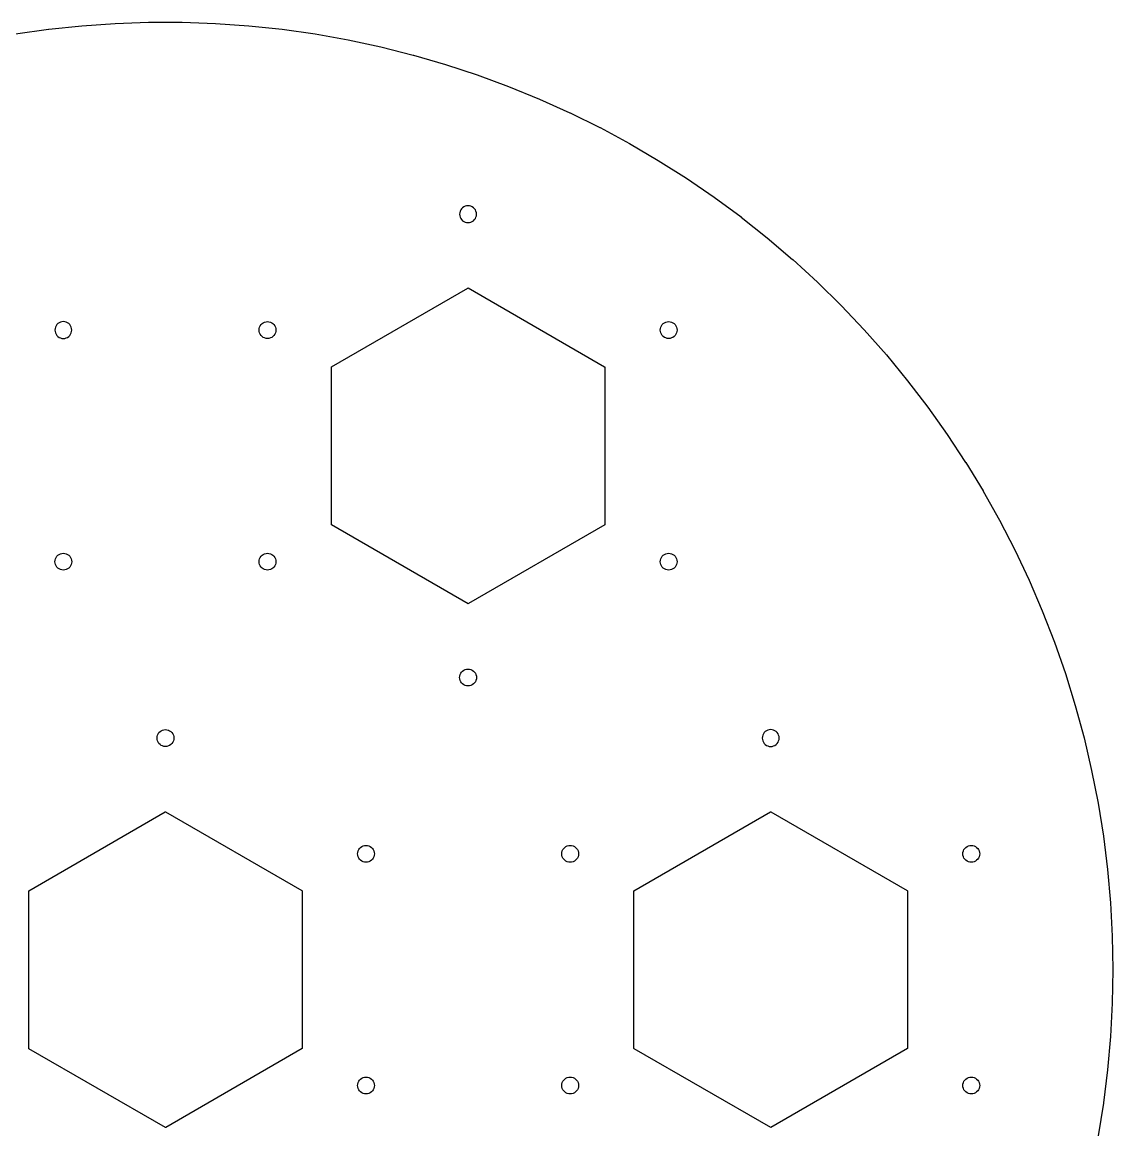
# Model space of a CAD drawing. Extents: x -380 to -20, y 20 to 380.
# Drawn here: x -227.2 to -20, y 169.2 to 380 of the extents above; entities that cross this region are included whole.
import ezdxf

# ---------------------------------------------------------------- set-up
doc = ezdxf.new("R2010")
doc.units = 0
doc.header["$MEASUREMENT"] = 0
doc.layers.add('スケッチ11', color=7, linetype='Continuous')

msp = doc.modelspace()

# ---------------------------------------------------------------- linework, layer by layer
at = {"layer": 'スケッチ11'}
for p, q in [((-215.86, 379.3, -4.99), (-209.54, 379.75, -4.99)), ((-209.54, 379.75, -4.99), (-209.53, 379.75, -4.99)), ((-209.53, 379.75, -4.99), (-203.19, 379.97, -4.99)), ((-203.19, 379.97, -4.99), (-203.18, 379.97, -4.99)), ((-203.18, 379.97, -4.99), (-196.84, 379.97, -4.99)), ((-196.84, 379.97, -4.99), (-196.82, 379.97, -4.99)), ((-196.82, 379.97, -4.99), (-190.49, 379.75, -4.99)), ((-190.49, 379.75, -4.99), (-190.47, 379.75, -4.99)), ((-190.47, 379.75, -4.99), (-184.15, 379.3, -4.99)), ((-228.47, 377.73, -4.99), (-222.19, 378.63, -4.99)), ((-222.19, 378.63, -4.99), (-222.18, 378.63, -4.99)), ((-222.18, 378.63, -4.99), (-215.88, 379.3, -4.99)), ((-215.88, 379.3, -4.99), (-215.86, 379.3, -4.99)), ((-184.15, 379.3, -4.99), (-184.14, 379.3, -4.99)), ((-184.14, 379.3, -4.99), (-177.83, 378.63, -4.99)), ((-177.83, 378.63, -4.99), (-177.82, 378.63, -4.99)), ((-177.82, 378.63, -4.99), (-171.54, 377.74, -4.99)), ((-171.54, 377.74, -4.99), (-171.53, 377.73, -4.99)), ((-171.53, 377.73, -4.99), (-165.29, 376.62, -4.99)), ((-165.29, 376.62, -4.99), (-165.27, 376.62, -4.99)), ((-165.27, 376.62, -4.99), (-159.07, 375.29, -4.99)), ((-159.07, 375.29, -4.99), (-159.06, 375.28, -4.99)), ((-159.06, 375.28, -4.99), (-152.91, 373.73, -4.99)), ((-152.91, 373.73, -4.99), (-152.9, 373.73, -4.99)), ((-152.9, 373.73, -4.99), (-146.81, 371.96, -4.99)), ((-146.81, 371.96, -4.99), (-146.8, 371.96, -4.99)), ((-146.8, 371.96, -4.99), (-140.78, 369.98, -4.99)), ((-140.78, 369.98, -4.99), (-140.76, 369.97, -4.99)), ((-140.76, 369.97, -4.99), (-134.81, 367.78, -4.99)), ((-134.81, 367.78, -4.99), (-134.8, 367.78, -4.99)), ((-134.8, 367.78, -4.99), (-128.93, 365.38, -4.99)), ((-128.93, 365.38, -4.99), (-128.92, 365.37, -4.99)), ((-128.92, 365.37, -4.99), (-123.14, 362.77, -4.99)), ((-123.14, 362.77, -4.99), (-123.13, 362.76, -4.99)), ((-123.13, 362.76, -4.99), (-117.45, 359.95, -4.99)), ((-117.45, 359.95, -4.99), (-117.43, 359.95, -4.99)), ((-117.43, 359.95, -4.99), (-111.85, 356.94, -4.99)), ((-111.85, 356.94, -4.99), (-111.84, 356.93, -4.99)), ((-111.84, 356.93, -4.99), (-106.37, 353.73, -4.99)), ((-106.37, 353.73, -4.99), (-106.36, 353.72, -4.99)), ((-106.36, 353.72, -4.99), (-101, 350.33, -4.99)), ((-101, 350.33, -4.99), (-100.99, 350.32, -4.99)), ((-100.99, 350.32, -4.99), (-95.76, 346.74, -4.99)), ((-95.76, 346.74, -4.99), (-95.75, 346.74, -4.99)), ((-95.75, 346.74, -4.99), (-90.64, 342.97, -4.99)), ((-144.08, 343.78, -4.99), (-144.1, 343.5, -4.99)), ((-144, 344.05, -4.99), (-144.08, 343.78, -4.99)), ((-143.89, 344.3, -4.99), (-144, 344.05, -4.99)), ((-143.73, 344.53, -4.99), (-143.89, 344.3, -4.99)), ((-143.53, 344.73, -4.99), (-143.73, 344.53, -4.99)), ((-143.3, 344.89, -4.99), (-143.53, 344.73, -4.99)), ((-143.05, 345, -4.99), (-143.3, 344.89, -4.99)), ((-142.78, 345.08, -4.99), (-143.05, 345, -4.99)), ((-142.5, 345.1, -4.99), (-142.78, 345.08, -4.99)), ((-142.22, 345.08, -4.99), (-142.5, 345.1, -4.99)), ((-141.95, 345, -4.99), (-142.22, 345.08, -4.99)), ((-141.7, 344.89, -4.99), (-141.95, 345, -4.99)), ((-141.47, 344.73, -4.99), (-141.7, 344.89, -4.99)), ((-141.27, 344.53, -4.99), (-141.47, 344.73, -4.99)), ((-141.11, 344.3, -4.99), (-141.27, 344.53, -4.99)), ((-141, 344.05, -4.99), (-141.11, 344.3, -4.99)), ((-140.92, 343.78, -4.99), (-141, 344.05, -4.99)), ((-140.9, 343.5, -4.99), (-140.92, 343.78, -4.99)), ((-144.1, 343.5, -4.99), (-144.08, 343.22, -4.99)), ((-144.08, 343.22, -4.99), (-144, 342.95, -4.99)), ((-144, 342.95, -4.99), (-143.89, 342.7, -4.99)), ((-143.89, 342.7, -4.99), (-143.73, 342.47, -4.99)), ((-143.73, 342.47, -4.99), (-143.53, 342.27, -4.99)), ((-143.53, 342.27, -4.99), (-143.3, 342.11, -4.99)), ((-143.3, 342.11, -4.99), (-143.05, 342, -4.99)), ((-143.05, 342, -4.99), (-142.78, 341.92, -4.99)), ((-142.78, 341.92, -4.99), (-142.5, 341.9, -4.99)), ((-142.5, 341.9, -4.99), (-142.22, 341.92, -4.99)), ((-142.22, 341.92, -4.99), (-141.95, 342, -4.99)), ((-141.95, 342, -4.99), (-141.7, 342.11, -4.99)), ((-141.7, 342.11, -4.99), (-141.47, 342.27, -4.99)), ((-141.47, 342.27, -4.99), (-141.27, 342.47, -4.99)), ((-141.27, 342.47, -4.99), (-141.11, 342.7, -4.99)), ((-141.11, 342.7, -4.99), (-141, 342.95, -4.99)), ((-141, 342.95, -4.99), (-140.92, 343.22, -4.99)), ((-140.92, 343.22, -4.99), (-140.9, 343.5, -4.99)), ((-90.64, 342.97, -4.99), (-90.63, 342.96, -4.99)), ((-90.63, 342.96, -4.99), (-85.67, 339.02, -4.99)), ((-85.67, 339.02, -4.99), (-85.66, 339.02, -4.99)), ((-85.66, 339.02, -4.99), (-80.83, 334.9, -4.99)), ((-80.83, 334.9, -4.99), (-80.82, 334.89, -4.99)), ((-80.82, 334.89, -4.99), (-76.14, 330.61, -4.99)), ((-168.48, 314.5, -4.99), (-142.55, 329.47, -4.99)), ((-142.55, 329.47, -4.99), (-142.5, 329.5, -4.99)), ((-142.5, 329.5, -4.99), (-116.57, 314.53, -4.99)), ((-76.14, 330.61, -4.99), (-76.13, 330.6, -4.99)), ((-76.13, 330.6, -4.99), (-71.61, 326.16, -4.99)), ((-71.61, 326.16, -4.99), (-71.6, 326.15, -4.99)), ((-71.6, 326.15, -4.99), (-67.24, 321.55, -4.99)), ((-220.62, 322.53, -4.99), (-220.78, 322.3, -4.99)), ((-220.42, 322.73, -4.99), (-220.62, 322.53, -4.99)), ((-220.19, 322.89, -4.99), (-220.42, 322.73, -4.99)), ((-219.94, 323, -4.99), (-220.19, 322.89, -4.99)), ((-219.67, 323.08, -4.99), (-219.94, 323, -4.99)), ((-219.39, 323.1, -4.99), (-219.67, 323.08, -4.99)), ((-219.12, 323.08, -4.99), (-219.39, 323.1, -4.99)), ((-218.85, 323, -4.99), (-219.12, 323.08, -4.99)), ((-218.59, 322.89, -4.99), (-218.85, 323, -4.99)), ((-218.37, 322.73, -4.99), (-218.59, 322.89, -4.99)), ((-218.17, 322.53, -4.99), (-218.37, 322.73, -4.99)), ((-218.01, 322.3, -4.99), (-218.17, 322.53, -4.99)), ((-181.99, 322.3, -4.99), (-181.83, 322.53, -4.99)), ((-181.83, 322.53, -4.99), (-181.63, 322.73, -4.99)), ((-181.63, 322.73, -4.99), (-181.41, 322.89, -4.99)), ((-181.41, 322.89, -4.99), (-181.15, 323, -4.99)), ((-181.15, 323, -4.99), (-180.88, 323.08, -4.99)), ((-180.88, 323.08, -4.99), (-180.61, 323.1, -4.99)), ((-180.61, 323.1, -4.99), (-180.33, 323.08, -4.99)), ((-180.33, 323.08, -4.99), (-180.06, 323, -4.99)), ((-180.06, 323, -4.99), (-179.81, 322.89, -4.99)), ((-179.81, 322.89, -4.99), (-179.58, 322.73, -4.99)), ((-179.58, 322.73, -4.99), (-179.38, 322.53, -4.99)), ((-179.38, 322.53, -4.99), (-179.22, 322.3, -4.99)), ((-105.78, 322.3, -4.99), (-105.62, 322.53, -4.99)), ((-105.62, 322.53, -4.99), (-105.42, 322.73, -4.99)), ((-105.42, 322.73, -4.99), (-105.19, 322.89, -4.99)), ((-105.19, 322.89, -4.99), (-104.94, 323, -4.99)), ((-104.94, 323, -4.99), (-104.67, 323.08, -4.99)), ((-104.67, 323.08, -4.99), (-104.39, 323.1, -4.99)), ((-104.39, 323.1, -4.99), (-104.12, 323.08, -4.99)), ((-104.12, 323.08, -4.99), (-103.85, 323, -4.99)), ((-103.85, 323, -4.99), (-103.59, 322.89, -4.99)), ((-103.59, 322.89, -4.99), (-103.37, 322.73, -4.99)), ((-103.37, 322.73, -4.99), (-103.17, 322.53, -4.99)), ((-103.17, 322.53, -4.99), (-103.01, 322.3, -4.99)), ((-220.97, 321.78, -4.99), (-220.99, 321.5, -4.99)), ((-220.99, 321.5, -4.99), (-220.97, 321.22, -4.99)), ((-220.9, 322.05, -4.99), (-220.97, 321.78, -4.99)), ((-220.97, 321.22, -4.99), (-220.9, 320.95, -4.99)), ((-220.78, 322.3, -4.99), (-220.9, 322.05, -4.99)), ((-220.9, 320.95, -4.99), (-220.78, 320.7, -4.99)), ((-220.78, 320.7, -4.99), (-220.62, 320.47, -4.99)), ((-220.62, 320.47, -4.99), (-220.42, 320.27, -4.99)), ((-218.37, 320.27, -4.99), (-218.17, 320.47, -4.99)), ((-218.17, 320.47, -4.99), (-218.01, 320.7, -4.99)), ((-217.89, 322.05, -4.99), (-218.01, 322.3, -4.99)), ((-218.01, 320.7, -4.99), (-217.89, 320.95, -4.99)), ((-217.82, 321.78, -4.99), (-217.89, 322.05, -4.99)), ((-217.89, 320.95, -4.99), (-217.82, 321.22, -4.99)), ((-217.79, 321.5, -4.99), (-217.82, 321.78, -4.99)), ((-217.82, 321.22, -4.99), (-217.79, 321.5, -4.99)), ((-182.21, 321.5, -4.99), (-182.18, 321.78, -4.99)), ((-182.18, 321.22, -4.99), (-182.21, 321.5, -4.99)), ((-182.18, 321.78, -4.99), (-182.11, 322.05, -4.99)), ((-182.11, 320.95, -4.99), (-182.18, 321.22, -4.99)), ((-182.11, 322.05, -4.99), (-181.99, 322.3, -4.99)), ((-181.99, 320.7, -4.99), (-182.11, 320.95, -4.99)), ((-181.83, 320.47, -4.99), (-181.99, 320.7, -4.99)), ((-181.63, 320.27, -4.99), (-181.83, 320.47, -4.99)), ((-179.38, 320.47, -4.99), (-179.58, 320.27, -4.99)), ((-179.22, 320.7, -4.99), (-179.38, 320.47, -4.99)), ((-179.22, 322.3, -4.99), (-179.1, 322.05, -4.99)), ((-179.1, 320.95, -4.99), (-179.22, 320.7, -4.99)), ((-179.1, 322.05, -4.99), (-179.03, 321.78, -4.99)), ((-179.03, 321.22, -4.99), (-179.1, 320.95, -4.99)), ((-179.03, 321.78, -4.99), (-179.01, 321.5, -4.99)), ((-179.01, 321.5, -4.99), (-179.03, 321.22, -4.99)), ((-105.99, 321.5, -4.99), (-105.97, 321.78, -4.99)), ((-105.97, 321.22, -4.99), (-105.99, 321.5, -4.99)), ((-105.97, 321.78, -4.99), (-105.9, 322.05, -4.99)), ((-105.9, 320.95, -4.99), (-105.97, 321.22, -4.99)), ((-105.9, 322.05, -4.99), (-105.78, 322.3, -4.99)), ((-105.78, 320.7, -4.99), (-105.9, 320.95, -4.99)), ((-105.62, 320.47, -4.99), (-105.78, 320.7, -4.99)), ((-105.42, 320.27, -4.99), (-105.62, 320.47, -4.99)), ((-103.17, 320.47, -4.99), (-103.37, 320.27, -4.99)), ((-103.01, 320.7, -4.99), (-103.17, 320.47, -4.99)), ((-103.01, 322.3, -4.99), (-102.89, 322.05, -4.99)), ((-102.89, 320.95, -4.99), (-103.01, 320.7, -4.99)), ((-102.89, 322.05, -4.99), (-102.82, 321.78, -4.99)), ((-102.82, 321.22, -4.99), (-102.89, 320.95, -4.99)), ((-102.82, 321.78, -4.99), (-102.79, 321.5, -4.99)), ((-102.79, 321.5, -4.99), (-102.82, 321.22, -4.99)), ((-67.24, 321.55, -4.99), (-67.23, 321.54, -4.99)), ((-67.23, 321.54, -4.99), (-63.03, 316.79, -4.99)), ((-220.42, 320.27, -4.99), (-220.2, 320.11, -4.99)), ((-220.2, 320.11, -4.99), (-219.94, 320, -4.99)), ((-219.94, 320, -4.99), (-219.67, 319.92, -4.99)), ((-219.67, 319.92, -4.99), (-219.4, 319.9, -4.99)), ((-219.4, 319.9, -4.99), (-219.12, 319.92, -4.99)), ((-219.12, 319.92, -4.99), (-218.85, 320, -4.99)), ((-218.85, 320, -4.99), (-218.6, 320.11, -4.99)), ((-218.6, 320.11, -4.99), (-218.37, 320.27, -4.99)), ((-181.41, 320.11, -4.99), (-181.63, 320.27, -4.99)), ((-181.15, 320, -4.99), (-181.41, 320.11, -4.99)), ((-180.88, 319.92, -4.99), (-181.15, 320, -4.99)), ((-180.61, 319.9, -4.99), (-180.88, 319.92, -4.99)), ((-180.33, 319.92, -4.99), (-180.61, 319.9, -4.99)), ((-180.06, 320, -4.99), (-180.33, 319.92, -4.99)), ((-179.81, 320.11, -4.99), (-180.06, 320, -4.99)), ((-179.58, 320.27, -4.99), (-179.81, 320.11, -4.99)), ((-105.19, 320.11, -4.99), (-105.42, 320.27, -4.99)), ((-104.94, 320, -4.99), (-105.19, 320.11, -4.99)), ((-104.67, 319.92, -4.99), (-104.94, 320, -4.99)), ((-104.39, 319.9, -4.99), (-104.67, 319.92, -4.99)), ((-104.12, 319.92, -4.99), (-104.39, 319.9, -4.99)), ((-103.85, 320, -4.99), (-104.12, 319.92, -4.99)), ((-103.59, 320.11, -4.99), (-103.85, 320, -4.99)), ((-103.37, 320.27, -4.99), (-103.59, 320.11, -4.99)), ((-63.03, 316.79, -4.99), (-63.02, 316.78, -4.99)), ((-63.02, 316.78, -4.99), (-59, 311.88, -4.99)), ((-168.48, 314.44, -4.99), (-168.48, 314.5, -4.99)), ((-168.48, 284.5, -4.99), (-168.48, 314.44, -4.99)), ((-116.57, 314.53, -4.99), (-116.52, 314.5, -4.99)), ((-116.52, 314.5, -4.99), (-116.52, 284.56, -4.99)), ((-59, 311.88, -4.99), (-58.99, 311.87, -4.99)), ((-58.99, 311.87, -4.99), (-55.14, 306.84, -4.99)), ((-55.14, 306.84, -4.99), (-55.13, 306.83, -4.99)), ((-55.13, 306.83, -4.99), (-51.46, 301.66, -4.99)), ((-51.46, 301.66, -4.99), (-51.45, 301.65, -4.99)), ((-51.45, 301.65, -4.99), (-47.96, 296.35, -4.99)), ((-47.96, 296.35, -4.99), (-47.95, 296.34, -4.99)), ((-47.95, 296.34, -4.99), (-44.65, 290.93, -4.99)), ((-44.65, 290.93, -4.99), (-44.65, 290.92, -4.99)), ((-44.65, 290.92, -4.99), (-41.54, 285.39, -4.99)), ((-116.52, 284.56, -4.99), (-116.52, 284.5, -4.99)), ((-41.54, 285.39, -4.99), (-41.54, 285.38, -4.99)), ((-41.54, 285.38, -4.99), (-38.63, 279.74, -4.99)), ((-168.43, 284.47, -4.99), (-168.48, 284.5, -4.99)), ((-142.5, 269.5, -4.99), (-168.43, 284.47, -4.99)), ((-116.52, 284.5, -4.99), (-142.45, 269.53, -4.99)), ((-220.9, 278.05, -4.99), (-220.78, 278.3, -4.99)), ((-220.78, 278.3, -4.99), (-220.62, 278.53, -4.99)), ((-220.62, 278.53, -4.99), (-220.42, 278.73, -4.99)), ((-220.42, 278.73, -4.99), (-220.19, 278.89, -4.99)), ((-220.19, 278.89, -4.99), (-219.94, 279, -4.99)), ((-219.94, 279, -4.99), (-219.67, 279.08, -4.99)), ((-219.67, 279.08, -4.99), (-219.39, 279.1, -4.99)), ((-219.39, 279.1, -4.99), (-219.12, 279.08, -4.99)), ((-219.12, 279.08, -4.99), (-218.85, 279, -4.99)), ((-218.85, 279, -4.99), (-218.59, 278.89, -4.99)), ((-218.59, 278.89, -4.99), (-218.37, 278.73, -4.99)), ((-218.37, 278.73, -4.99), (-218.17, 278.53, -4.99)), ((-218.17, 278.53, -4.99), (-218.01, 278.3, -4.99)), ((-218.01, 278.3, -4.99), (-217.89, 278.05, -4.99)), ((-182.11, 278.05, -4.99), (-181.99, 278.3, -4.99)), ((-181.99, 278.3, -4.99), (-181.83, 278.53, -4.99)), ((-181.83, 278.53, -4.99), (-181.63, 278.73, -4.99)), ((-181.63, 278.73, -4.99), (-181.41, 278.89, -4.99)), ((-181.41, 278.89, -4.99), (-181.15, 279, -4.99)), ((-181.15, 279, -4.99), (-180.88, 279.08, -4.99)), ((-180.88, 279.08, -4.99), (-180.61, 279.1, -4.99)), ((-180.61, 279.1, -4.99), (-180.33, 279.08, -4.99)), ((-180.33, 279.08, -4.99), (-180.06, 279, -4.99)), ((-180.06, 279, -4.99), (-179.81, 278.89, -4.99)), ((-179.81, 278.89, -4.99), (-179.58, 278.73, -4.99)), ((-179.58, 278.73, -4.99), (-179.38, 278.53, -4.99)), ((-179.38, 278.53, -4.99), (-179.22, 278.3, -4.99)), ((-179.22, 278.3, -4.99), (-179.1, 278.05, -4.99)), ((-105.9, 278.05, -4.99), (-105.78, 278.3, -4.99)), ((-105.78, 278.3, -4.99), (-105.62, 278.53, -4.99)), ((-105.62, 278.53, -4.99), (-105.42, 278.73, -4.99)), ((-105.42, 278.73, -4.99), (-105.19, 278.89, -4.99)), ((-105.19, 278.89, -4.99), (-104.94, 279, -4.99)), ((-104.94, 279, -4.99), (-104.67, 279.08, -4.99)), ((-104.67, 279.08, -4.99), (-104.39, 279.1, -4.99)), ((-104.39, 279.1, -4.99), (-104.12, 279.08, -4.99)), ((-104.12, 279.08, -4.99), (-103.85, 279, -4.99)), ((-103.85, 279, -4.99), (-103.59, 278.89, -4.99)), ((-103.59, 278.89, -4.99), (-103.37, 278.73, -4.99)), ((-103.37, 278.73, -4.99), (-103.17, 278.53, -4.99)), ((-103.17, 278.53, -4.99), (-103.01, 278.3, -4.99)), ((-103.01, 278.3, -4.99), (-102.89, 278.05, -4.99)), ((-38.63, 279.74, -4.99), (-38.62, 279.73, -4.99)), ((-38.62, 279.73, -4.99), (-35.91, 274, -4.99)), ((-220.99, 277.5, -4.99), (-220.97, 277.78, -4.99)), ((-220.97, 277.22, -4.99), (-220.99, 277.5, -4.99)), ((-220.97, 277.78, -4.99), (-220.9, 278.05, -4.99)), ((-220.9, 276.95, -4.99), (-220.97, 277.22, -4.99)), ((-220.78, 276.7, -4.99), (-220.9, 276.95, -4.99)), ((-220.62, 276.47, -4.99), (-220.78, 276.7, -4.99)), ((-220.42, 276.27, -4.99), (-220.62, 276.47, -4.99)), ((-220.19, 276.11, -4.99), (-220.42, 276.27, -4.99)), ((-219.94, 276, -4.99), (-220.19, 276.11, -4.99)), ((-218.59, 276.11, -4.99), (-218.85, 276, -4.99)), ((-218.37, 276.27, -4.99), (-218.59, 276.11, -4.99)), ((-218.17, 276.47, -4.99), (-218.37, 276.27, -4.99)), ((-218.01, 276.7, -4.99), (-218.17, 276.47, -4.99)), ((-217.89, 276.95, -4.99), (-218.01, 276.7, -4.99)), ((-217.89, 278.05, -4.99), (-217.82, 277.78, -4.99)), ((-217.82, 277.22, -4.99), (-217.89, 276.95, -4.99)), ((-217.82, 277.78, -4.99), (-217.79, 277.5, -4.99)), ((-217.79, 277.5, -4.99), (-217.82, 277.22, -4.99)), ((-182.21, 277.5, -4.99), (-182.18, 277.78, -4.99)), ((-182.18, 277.22, -4.99), (-182.21, 277.5, -4.99)), ((-182.18, 277.78, -4.99), (-182.11, 278.05, -4.99)), ((-182.11, 276.95, -4.99), (-182.18, 277.22, -4.99)), ((-181.99, 276.7, -4.99), (-182.11, 276.95, -4.99)), ((-181.83, 276.47, -4.99), (-181.99, 276.7, -4.99)), ((-181.63, 276.27, -4.99), (-181.83, 276.47, -4.99)), ((-181.41, 276.11, -4.99), (-181.63, 276.27, -4.99)), ((-181.15, 276, -4.99), (-181.41, 276.11, -4.99)), ((-179.81, 276.11, -4.99), (-180.06, 276, -4.99)), ((-179.58, 276.27, -4.99), (-179.81, 276.11, -4.99)), ((-179.38, 276.47, -4.99), (-179.58, 276.27, -4.99)), ((-179.22, 276.7, -4.99), (-179.38, 276.47, -4.99)), ((-179.1, 276.95, -4.99), (-179.22, 276.7, -4.99)), ((-179.1, 278.05, -4.99), (-179.03, 277.78, -4.99)), ((-179.03, 277.22, -4.99), (-179.1, 276.95, -4.99)), ((-179.03, 277.78, -4.99), (-179.01, 277.5, -4.99)), ((-179.01, 277.5, -4.99), (-179.03, 277.22, -4.99)), ((-105.99, 277.5, -4.99), (-105.97, 277.78, -4.99)), ((-105.97, 277.22, -4.99), (-105.99, 277.5, -4.99)), ((-105.97, 277.78, -4.99), (-105.9, 278.05, -4.99)), ((-105.9, 276.95, -4.99), (-105.97, 277.22, -4.99)), ((-105.78, 276.7, -4.99), (-105.9, 276.95, -4.99)), ((-105.62, 276.47, -4.99), (-105.78, 276.7, -4.99)), ((-105.42, 276.27, -4.99), (-105.62, 276.47, -4.99)), ((-105.19, 276.11, -4.99), (-105.42, 276.27, -4.99)), ((-104.94, 276, -4.99), (-105.19, 276.11, -4.99)), ((-103.59, 276.11, -4.99), (-103.85, 276, -4.99)), ((-103.37, 276.27, -4.99), (-103.59, 276.11, -4.99)), ((-103.17, 276.47, -4.99), (-103.37, 276.27, -4.99)), ((-103.01, 276.7, -4.99), (-103.17, 276.47, -4.99)), ((-102.89, 276.95, -4.99), (-103.01, 276.7, -4.99)), ((-102.89, 278.05, -4.99), (-102.82, 277.78, -4.99)), ((-102.82, 277.22, -4.99), (-102.89, 276.95, -4.99)), ((-102.82, 277.78, -4.99), (-102.79, 277.5, -4.99)), ((-102.79, 277.5, -4.99), (-102.82, 277.22, -4.99)), ((-219.67, 275.92, -4.99), (-219.94, 276, -4.99)), ((-219.39, 275.9, -4.99), (-219.67, 275.92, -4.99)), ((-219.12, 275.92, -4.99), (-219.39, 275.9, -4.99)), ((-218.85, 276, -4.99), (-219.12, 275.92, -4.99)), ((-180.88, 275.92, -4.99), (-181.15, 276, -4.99)), ((-180.61, 275.9, -4.99), (-180.88, 275.92, -4.99)), ((-180.33, 275.92, -4.99), (-180.61, 275.9, -4.99)), ((-180.06, 276, -4.99), (-180.33, 275.92, -4.99)), ((-104.67, 275.92, -4.99), (-104.94, 276, -4.99)), ((-104.39, 275.9, -4.99), (-104.67, 275.92, -4.99)), ((-104.12, 275.92, -4.99), (-104.39, 275.9, -4.99)), ((-103.85, 276, -4.99), (-104.12, 275.92, -4.99)), ((-35.91, 274, -4.99), (-35.91, 273.99, -4.99)), ((-35.91, 273.99, -4.99), (-33.4, 268.16, -4.99)), ((-142.45, 269.53, -4.99), (-142.5, 269.5, -4.99)), ((-33.4, 268.16, -4.99), (-33.4, 268.15, -4.99)), ((-33.4, 268.15, -4.99), (-31.1, 262.24, -4.99)), ((-31.1, 262.24, -4.99), (-31.1, 262.23, -4.99)), ((-31.1, 262.23, -4.99), (-29.01, 256.24, -4.99)), ((-144.1, 255.5, -4.99), (-144.08, 255.78, -4.99)), ((-144.08, 255.22, -4.99), (-144.1, 255.5, -4.99)), ((-144.08, 255.78, -4.99), (-144, 256.05, -4.99)), ((-144, 254.95, -4.99), (-144.08, 255.22, -4.99)), ((-144, 256.05, -4.99), (-143.89, 256.3, -4.99)), ((-143.89, 256.3, -4.99), (-143.73, 256.53, -4.99)), ((-143.73, 256.53, -4.99), (-143.53, 256.73, -4.99)), ((-143.53, 256.73, -4.99), (-143.3, 256.89, -4.99)), ((-143.3, 256.89, -4.99), (-143.05, 257, -4.99)), ((-143.05, 257, -4.99), (-142.78, 257.08, -4.99)), ((-142.78, 257.08, -4.99), (-142.5, 257.1, -4.99)), ((-142.5, 257.1, -4.99), (-142.22, 257.08, -4.99)), ((-142.22, 257.08, -4.99), (-141.95, 257, -4.99)), ((-141.95, 257, -4.99), (-141.7, 256.89, -4.99)), ((-141.7, 256.89, -4.99), (-141.47, 256.73, -4.99)), ((-141.47, 256.73, -4.99), (-141.27, 256.53, -4.99)), ((-141.27, 256.53, -4.99), (-141.11, 256.3, -4.99)), ((-141.11, 256.3, -4.99), (-141, 256.05, -4.99)), ((-141, 256.05, -4.99), (-140.92, 255.78, -4.99)), ((-140.92, 255.22, -4.99), (-141, 254.95, -4.99)), ((-140.92, 255.78, -4.99), (-140.9, 255.5, -4.99)), ((-140.9, 255.5, -4.99), (-140.92, 255.22, -4.99)), ((-29.01, 256.24, -4.99), (-29.01, 256.23, -4.99)), ((-29.01, 256.23, -4.99), (-27.13, 250.17, -4.99)), ((-143.89, 254.7, -4.99), (-144, 254.95, -4.99)), ((-143.73, 254.47, -4.99), (-143.89, 254.7, -4.99)), ((-143.53, 254.27, -4.99), (-143.73, 254.47, -4.99)), ((-143.3, 254.11, -4.99), (-143.53, 254.27, -4.99)), ((-143.05, 254, -4.99), (-143.3, 254.11, -4.99)), ((-142.78, 253.92, -4.99), (-143.05, 254, -4.99)), ((-142.5, 253.9, -4.99), (-142.78, 253.92, -4.99)), ((-142.22, 253.92, -4.99), (-142.5, 253.9, -4.99)), ((-141.95, 254, -4.99), (-142.22, 253.92, -4.99)), ((-141.7, 254.11, -4.99), (-141.95, 254, -4.99)), ((-141.47, 254.27, -4.99), (-141.7, 254.11, -4.99)), ((-141.27, 254.47, -4.99), (-141.47, 254.27, -4.99)), ((-141.11, 254.7, -4.99), (-141.27, 254.47, -4.99)), ((-141, 254.95, -4.99), (-141.11, 254.7, -4.99)), ((-27.13, 250.17, -4.99), (-27.13, 250.16, -4.99)), ((-27.13, 250.16, -4.99), (-25.47, 244.04, -4.99)), ((-201.58, 244.28, -4.99), (-201.5, 244.55, -4.99)), ((-201.5, 244.55, -4.99), (-201.39, 244.8, -4.99)), ((-201.39, 244.8, -4.99), (-201.23, 245.03, -4.99)), ((-201.23, 245.03, -4.99), (-201.03, 245.23, -4.99)), ((-201.03, 245.23, -4.99), (-200.8, 245.39, -4.99)), ((-200.8, 245.39, -4.99), (-200.55, 245.5, -4.99)), ((-200.55, 245.5, -4.99), (-200.28, 245.58, -4.99)), ((-200.28, 245.58, -4.99), (-200, 245.6, -4.99)), ((-200, 245.6, -4.99), (-199.72, 245.58, -4.99)), ((-199.72, 245.58, -4.99), (-199.45, 245.5, -4.99)), ((-199.45, 245.5, -4.99), (-199.2, 245.39, -4.99)), ((-199.2, 245.39, -4.99), (-198.97, 245.23, -4.99)), ((-198.97, 245.23, -4.99), (-198.77, 245.03, -4.99)), ((-198.77, 245.03, -4.99), (-198.61, 244.8, -4.99)), ((-198.61, 244.8, -4.99), (-198.5, 244.55, -4.99)), ((-198.5, 244.55, -4.99), (-198.42, 244.28, -4.99)), ((-86.5, 244.55, -4.99), (-86.58, 244.28, -4.99)), ((-86.39, 244.8, -4.99), (-86.5, 244.55, -4.99)), ((-86.23, 245.03, -4.99), (-86.39, 244.8, -4.99)), ((-86.03, 245.23, -4.99), (-86.23, 245.03, -4.99)), ((-85.8, 245.39, -4.99), (-86.03, 245.23, -4.99)), ((-85.55, 245.5, -4.99), (-85.8, 245.39, -4.99)), ((-85.28, 245.58, -4.99), (-85.55, 245.5, -4.99)), ((-85, 245.6, -4.99), (-85.28, 245.58, -4.99)), ((-84.72, 245.58, -4.99), (-85, 245.6, -4.99)), ((-84.45, 245.5, -4.99), (-84.72, 245.58, -4.99)), ((-84.2, 245.39, -4.99), (-84.45, 245.5, -4.99)), ((-83.97, 245.23, -4.99), (-84.2, 245.39, -4.99)), ((-83.77, 245.03, -4.99), (-83.97, 245.23, -4.99)), ((-83.61, 244.8, -4.99), (-83.77, 245.03, -4.99)), ((-83.5, 244.55, -4.99), (-83.61, 244.8, -4.99)), ((-83.42, 244.28, -4.99), (-83.5, 244.55, -4.99)), ((-201.6, 244, -4.99), (-201.58, 244.28, -4.99)), ((-201.58, 243.72, -4.99), (-201.6, 244, -4.99)), ((-201.5, 243.45, -4.99), (-201.58, 243.72, -4.99)), ((-201.39, 243.2, -4.99), (-201.5, 243.45, -4.99)), ((-201.23, 242.97, -4.99), (-201.39, 243.2, -4.99)), ((-201.03, 242.77, -4.99), (-201.23, 242.97, -4.99)), ((-200.8, 242.61, -4.99), (-201.03, 242.77, -4.99)), ((-200.55, 242.5, -4.99), (-200.8, 242.61, -4.99)), ((-200.28, 242.42, -4.99), (-200.55, 242.5, -4.99)), ((-200, 242.4, -4.99), (-200.28, 242.42, -4.99)), ((-199.72, 242.42, -4.99), (-200, 242.4, -4.99)), ((-199.45, 242.5, -4.99), (-199.72, 242.42, -4.99)), ((-199.2, 242.61, -4.99), (-199.45, 242.5, -4.99)), ((-198.97, 242.77, -4.99), (-199.2, 242.61, -4.99)), ((-198.77, 242.97, -4.99), (-198.97, 242.77, -4.99)), ((-198.61, 243.2, -4.99), (-198.77, 242.97, -4.99)), ((-198.5, 243.45, -4.99), (-198.61, 243.2, -4.99)), ((-198.42, 243.72, -4.99), (-198.5, 243.45, -4.99)), ((-198.42, 244.28, -4.99), (-198.4, 244, -4.99)), ((-198.4, 244, -4.99), (-198.42, 243.72, -4.99)), ((-86.58, 244.28, -4.99), (-86.6, 244, -4.99)), ((-86.6, 244, -4.99), (-86.58, 243.72, -4.99)), ((-86.58, 243.72, -4.99), (-86.5, 243.45, -4.99)), ((-86.5, 243.45, -4.99), (-86.39, 243.2, -4.99)), ((-86.39, 243.2, -4.99), (-86.23, 242.97, -4.99)), ((-86.23, 242.97, -4.99), (-86.03, 242.77, -4.99)), ((-86.03, 242.77, -4.99), (-85.8, 242.61, -4.99)), ((-85.8, 242.61, -4.99), (-85.55, 242.5, -4.99)), ((-85.55, 242.5, -4.99), (-85.28, 242.42, -4.99)), ((-85.28, 242.42, -4.99), (-85, 242.4, -4.99)), ((-85, 242.4, -4.99), (-84.72, 242.42, -4.99)), ((-84.72, 242.42, -4.99), (-84.45, 242.5, -4.99)), ((-84.45, 242.5, -4.99), (-84.2, 242.61, -4.99)), ((-84.2, 242.61, -4.99), (-83.97, 242.77, -4.99)), ((-83.97, 242.77, -4.99), (-83.77, 242.97, -4.99)), ((-83.77, 242.97, -4.99), (-83.61, 243.2, -4.99)), ((-83.61, 243.2, -4.99), (-83.5, 243.45, -4.99)), ((-83.5, 243.45, -4.99), (-83.42, 243.72, -4.99)), ((-83.4, 244, -4.99), (-83.42, 244.28, -4.99)), ((-83.42, 243.72, -4.99), (-83.4, 244, -4.99)), ((-25.47, 244.04, -4.99), (-25.47, 244.03, -4.99)), ((-25.47, 244.03, -4.99), (-24.02, 237.85, -4.99)), ((-24.02, 237.85, -4.99), (-24.02, 237.84, -4.99)), ((-24.02, 237.84, -4.99), (-22.8, 231.62, -4.99)), ((-225.98, 215, -4.99), (-200.05, 229.97, -4.99)), ((-200.05, 229.97, -4.99), (-200, 230, -4.99)), ((-200, 230, -4.99), (-174.07, 215.03, -4.99)), ((-110.98, 215, -4.99), (-85.05, 229.97, -4.99)), ((-85.05, 229.97, -4.99), (-85, 230, -4.99)), ((-85, 230, -4.99), (-59.07, 215.03, -4.99)), ((-22.8, 231.62, -4.99), (-22.8, 231.6, -4.99)), ((-22.8, 231.6, -4.99), (-21.79, 225.34, -4.99)), ((-162.69, 223.39, -4.99), (-162.44, 223.5, -4.99)), ((-162.44, 223.5, -4.99), (-162.17, 223.58, -4.99)), ((-162.17, 223.58, -4.99), (-161.89, 223.6, -4.99)), ((-161.89, 223.6, -4.99), (-161.62, 223.58, -4.99)), ((-161.62, 223.58, -4.99), (-161.35, 223.5, -4.99)), ((-161.35, 223.5, -4.99), (-161.09, 223.39, -4.99)), ((-123.91, 223.39, -4.99), (-123.65, 223.5, -4.99)), ((-123.65, 223.5, -4.99), (-123.38, 223.58, -4.99)), ((-123.38, 223.58, -4.99), (-123.11, 223.6, -4.99)), ((-123.11, 223.6, -4.99), (-122.83, 223.58, -4.99)), ((-122.83, 223.58, -4.99), (-122.56, 223.5, -4.99)), ((-122.56, 223.5, -4.99), (-122.31, 223.39, -4.99)), ((-47.69, 223.39, -4.99), (-47.44, 223.5, -4.99)), ((-47.44, 223.5, -4.99), (-47.17, 223.58, -4.99)), ((-47.17, 223.58, -4.99), (-46.89, 223.6, -4.99)), ((-46.89, 223.6, -4.99), (-46.62, 223.58, -4.99)), ((-46.62, 223.58, -4.99), (-46.35, 223.5, -4.99)), ((-46.35, 223.5, -4.99), (-46.09, 223.39, -4.99)), ((-21.79, 225.34, -4.99), (-21.79, 225.33, -4.99)), ((-21.79, 225.33, -4.99), (-21.01, 219.04, -4.99)), ((-163.49, 222, -4.99), (-163.47, 222.28, -4.99)), ((-163.47, 221.72, -4.99), (-163.49, 222, -4.99)), ((-163.47, 222.28, -4.99), (-163.4, 222.55, -4.99)), ((-163.4, 221.45, -4.99), (-163.47, 221.72, -4.99)), ((-163.4, 222.55, -4.99), (-163.28, 222.8, -4.99)), ((-163.28, 221.2, -4.99), (-163.4, 221.45, -4.99)), ((-163.28, 222.8, -4.99), (-163.12, 223.03, -4.99)), ((-163.12, 223.03, -4.99), (-162.92, 223.23, -4.99)), ((-162.92, 223.23, -4.99), (-162.69, 223.39, -4.99)), ((-161.09, 223.39, -4.99), (-160.87, 223.23, -4.99)), ((-160.87, 223.23, -4.99), (-160.67, 223.03, -4.99)), ((-160.67, 223.03, -4.99), (-160.51, 222.8, -4.99)), ((-160.51, 222.8, -4.99), (-160.39, 222.55, -4.99)), ((-160.39, 221.45, -4.99), (-160.51, 221.2, -4.99)), ((-160.39, 222.55, -4.99), (-160.32, 222.28, -4.99)), ((-160.32, 221.72, -4.99), (-160.39, 221.45, -4.99)), ((-160.32, 222.28, -4.99), (-160.29, 222, -4.99)), ((-160.29, 222, -4.99), (-160.32, 221.72, -4.99)), ((-124.71, 222, -4.99), (-124.68, 222.28, -4.99)), ((-124.68, 221.72, -4.99), (-124.71, 222, -4.99)), ((-124.68, 222.28, -4.99), (-124.61, 222.55, -4.99)), ((-124.61, 221.45, -4.99), (-124.68, 221.72, -4.99)), ((-124.61, 222.55, -4.99), (-124.49, 222.8, -4.99)), ((-124.49, 221.2, -4.99), (-124.61, 221.45, -4.99)), ((-124.49, 222.8, -4.99), (-124.33, 223.03, -4.99)), ((-124.33, 223.03, -4.99), (-124.13, 223.23, -4.99)), ((-124.13, 223.23, -4.99), (-123.91, 223.39, -4.99)), ((-122.31, 223.39, -4.99), (-122.08, 223.23, -4.99)), ((-122.08, 223.23, -4.99), (-121.88, 223.03, -4.99)), ((-121.88, 223.03, -4.99), (-121.72, 222.8, -4.99)), ((-121.72, 222.8, -4.99), (-121.6, 222.55, -4.99)), ((-121.6, 221.45, -4.99), (-121.72, 221.2, -4.99)), ((-121.6, 222.55, -4.99), (-121.53, 222.28, -4.99)), ((-121.53, 221.72, -4.99), (-121.6, 221.45, -4.99)), ((-121.53, 222.28, -4.99), (-121.51, 222, -4.99)), ((-121.51, 222, -4.99), (-121.53, 221.72, -4.99)), ((-48.49, 222, -4.99), (-48.47, 222.28, -4.99)), ((-48.47, 221.72, -4.99), (-48.49, 222, -4.99)), ((-48.47, 222.28, -4.99), (-48.4, 222.55, -4.99)), ((-48.4, 221.45, -4.99), (-48.47, 221.72, -4.99)), ((-48.4, 222.55, -4.99), (-48.28, 222.8, -4.99)), ((-48.28, 221.2, -4.99), (-48.4, 221.45, -4.99)), ((-48.28, 222.8, -4.99), (-48.12, 223.03, -4.99)), ((-48.12, 223.03, -4.99), (-47.92, 223.23, -4.99)), ((-47.92, 223.23, -4.99), (-47.69, 223.39, -4.99)), ((-46.09, 223.39, -4.99), (-45.87, 223.23, -4.99)), ((-45.87, 223.23, -4.99), (-45.67, 223.03, -4.99)), ((-45.67, 223.03, -4.99), (-45.51, 222.8, -4.99)), ((-45.51, 222.8, -4.99), (-45.39, 222.55, -4.99)), ((-45.39, 221.45, -4.99), (-45.51, 221.2, -4.99)), ((-45.39, 222.55, -4.99), (-45.32, 222.28, -4.99)), ((-45.32, 221.72, -4.99), (-45.39, 221.45, -4.99)), ((-45.32, 222.28, -4.99), (-45.29, 222, -4.99)), ((-45.29, 222, -4.99), (-45.32, 221.72, -4.99)), ((-163.12, 220.97, -4.99), (-163.28, 221.2, -4.99)), ((-162.92, 220.77, -4.99), (-163.12, 220.97, -4.99)), ((-162.69, 220.61, -4.99), (-162.92, 220.77, -4.99)), ((-162.44, 220.5, -4.99), (-162.69, 220.61, -4.99)), ((-162.17, 220.42, -4.99), (-162.44, 220.5, -4.99)), ((-161.89, 220.4, -4.99), (-162.17, 220.42, -4.99)), ((-161.62, 220.42, -4.99), (-161.89, 220.4, -4.99)), ((-161.35, 220.5, -4.99), (-161.62, 220.42, -4.99)), ((-161.09, 220.61, -4.99), (-161.35, 220.5, -4.99)), ((-160.87, 220.77, -4.99), (-161.09, 220.61, -4.99)), ((-160.67, 220.97, -4.99), (-160.87, 220.77, -4.99)), ((-160.51, 221.2, -4.99), (-160.67, 220.97, -4.99)), ((-124.33, 220.97, -4.99), (-124.49, 221.2, -4.99)), ((-124.13, 220.77, -4.99), (-124.33, 220.97, -4.99)), ((-123.91, 220.61, -4.99), (-124.13, 220.77, -4.99)), ((-123.65, 220.5, -4.99), (-123.91, 220.61, -4.99)), ((-123.38, 220.42, -4.99), (-123.65, 220.5, -4.99)), ((-123.11, 220.4, -4.99), (-123.38, 220.42, -4.99)), ((-122.83, 220.42, -4.99), (-123.11, 220.4, -4.99)), ((-122.56, 220.5, -4.99), (-122.83, 220.42, -4.99)), ((-122.31, 220.61, -4.99), (-122.56, 220.5, -4.99)), ((-122.08, 220.77, -4.99), (-122.31, 220.61, -4.99)), ((-121.88, 220.97, -4.99), (-122.08, 220.77, -4.99)), ((-121.72, 221.2, -4.99), (-121.88, 220.97, -4.99)), ((-48.12, 220.97, -4.99), (-48.28, 221.2, -4.99)), ((-47.92, 220.77, -4.99), (-48.12, 220.97, -4.99)), ((-47.69, 220.61, -4.99), (-47.92, 220.77, -4.99)), ((-47.44, 220.5, -4.99), (-47.69, 220.61, -4.99)), ((-47.17, 220.42, -4.99), (-47.44, 220.5, -4.99)), ((-46.89, 220.4, -4.99), (-47.17, 220.42, -4.99)), ((-46.62, 220.42, -4.99), (-46.89, 220.4, -4.99)), ((-46.35, 220.5, -4.99), (-46.62, 220.42, -4.99)), ((-46.09, 220.61, -4.99), (-46.35, 220.5, -4.99)), ((-45.87, 220.77, -4.99), (-46.09, 220.61, -4.99)), ((-45.67, 220.97, -4.99), (-45.87, 220.77, -4.99)), ((-45.51, 221.2, -4.99), (-45.67, 220.97, -4.99)), ((-21.01, 219.04, -4.99), (-21.01, 219.03, -4.99)), ((-21.01, 219.03, -4.99), (-20.45, 212.71, -4.99)), ((-225.98, 214.94, -4.99), (-225.98, 215, -4.99)), ((-174.07, 215.03, -4.99), (-174.02, 215, -4.99)), ((-174.02, 215, -4.99), (-174.02, 185.06, -4.99)), ((-110.98, 214.94, -4.99), (-110.98, 215, -4.99)), ((-59.07, 215.03, -4.99), (-59.02, 215, -4.99)), ((-59.02, 215, -4.99), (-59.02, 185.06, -4.99)), ((-225.98, 185, -4.99), (-225.98, 214.94, -4.99)), ((-110.98, 185, -4.99), (-110.98, 214.94, -4.99)), ((-20.45, 212.71, -4.99), (-20.45, 212.7, -4.99)), ((-20.45, 212.7, -4.99), (-20.11, 206.37, -4.99)), ((-20.11, 206.37, -4.99), (-20.11, 206.35, -4.99)), ((-20.11, 206.35, -4.99), (-20, 200.01, -4.99)), ((-20, 200, -4.99), (-20.11, 193.66, -4.99)), ((-20, 200.01, -4.99), (-20, 200, -4.99)), ((-20.11, 193.65, -4.99), (-20.45, 187.32, -4.99)), ((-20.11, 193.66, -4.99), (-20.11, 193.65, -4.99)), ((-20.45, 187.3, -4.99), (-21.01, 180.99, -4.99)), ((-20.45, 187.32, -4.99), (-20.45, 187.3, -4.99)), ((-225.93, 184.97, -4.99), (-225.98, 185, -4.99)), ((-200, 170, -4.99), (-225.93, 184.97, -4.99)), ((-174.02, 185, -4.99), (-199.95, 170.03, -4.99)), ((-174.02, 185.06, -4.99), (-174.02, 185, -4.99)), ((-110.93, 184.97, -4.99), (-110.98, 185, -4.99)), ((-85, 170, -4.99), (-110.93, 184.97, -4.99)), ((-59.02, 185, -4.99), (-84.95, 170.03, -4.99)), ((-59.02, 185.06, -4.99), (-59.02, 185, -4.99)), ((-163.12, 179.03, -4.99), (-162.92, 179.23, -4.99)), ((-162.92, 179.23, -4.99), (-162.69, 179.39, -4.99)), ((-162.69, 179.39, -4.99), (-162.44, 179.5, -4.99)), ((-162.44, 179.5, -4.99), (-162.17, 179.58, -4.99)), ((-162.17, 179.58, -4.99), (-161.89, 179.6, -4.99)), ((-161.89, 179.6, -4.99), (-161.62, 179.58, -4.99)), ((-161.62, 179.58, -4.99), (-161.35, 179.5, -4.99)), ((-161.35, 179.5, -4.99), (-161.09, 179.39, -4.99)), ((-161.09, 179.39, -4.99), (-160.87, 179.23, -4.99)), ((-160.87, 179.23, -4.99), (-160.67, 179.03, -4.99)), ((-124.33, 179.03, -4.99), (-124.13, 179.23, -4.99)), ((-124.13, 179.23, -4.99), (-123.91, 179.39, -4.99)), ((-123.91, 179.39, -4.99), (-123.65, 179.5, -4.99)), ((-123.65, 179.5, -4.99), (-123.38, 179.58, -4.99)), ((-123.38, 179.58, -4.99), (-123.11, 179.6, -4.99)), ((-123.11, 179.6, -4.99), (-122.83, 179.58, -4.99)), ((-122.83, 179.58, -4.99), (-122.56, 179.5, -4.99)), ((-122.56, 179.5, -4.99), (-122.31, 179.39, -4.99)), ((-122.31, 179.39, -4.99), (-122.08, 179.23, -4.99)), ((-122.08, 179.23, -4.99), (-121.88, 179.03, -4.99)), ((-48.12, 179.03, -4.99), (-47.92, 179.23, -4.99)), ((-47.92, 179.23, -4.99), (-47.69, 179.39, -4.99)), ((-47.69, 179.39, -4.99), (-47.44, 179.5, -4.99)), ((-47.44, 179.5, -4.99), (-47.17, 179.58, -4.99)), ((-47.17, 179.58, -4.99), (-46.89, 179.6, -4.99)), ((-46.89, 179.6, -4.99), (-46.62, 179.58, -4.99)), ((-46.62, 179.58, -4.99), (-46.35, 179.5, -4.99)), ((-46.35, 179.5, -4.99), (-46.09, 179.39, -4.99)), ((-46.09, 179.39, -4.99), (-45.87, 179.23, -4.99)), ((-45.87, 179.23, -4.99), (-45.67, 179.03, -4.99)), ((-21.01, 180.97, -4.99), (-21.79, 174.68, -4.99)), ((-21.01, 180.99, -4.99), (-21.01, 180.97, -4.99)), ((-163.49, 178, -4.99), (-163.47, 178.28, -4.99)), ((-163.47, 177.72, -4.99), (-163.49, 178, -4.99)), ((-163.47, 178.28, -4.99), (-163.4, 178.55, -4.99)), ((-163.4, 177.45, -4.99), (-163.47, 177.72, -4.99)), ((-163.4, 178.55, -4.99), (-163.28, 178.8, -4.99)), ((-163.28, 177.2, -4.99), (-163.4, 177.45, -4.99)), ((-163.28, 178.8, -4.99), (-163.12, 179.03, -4.99)), ((-163.12, 176.97, -4.99), (-163.28, 177.2, -4.99)), ((-160.67, 179.03, -4.99), (-160.51, 178.8, -4.99)), ((-160.51, 177.2, -4.99), (-160.67, 176.97, -4.99)), ((-160.51, 178.8, -4.99), (-160.39, 178.55, -4.99)), ((-160.39, 177.45, -4.99), (-160.51, 177.2, -4.99)), ((-160.39, 178.55, -4.99), (-160.32, 178.28, -4.99)), ((-160.32, 177.72, -4.99), (-160.39, 177.45, -4.99)), ((-160.32, 178.28, -4.99), (-160.29, 178, -4.99)), ((-160.29, 178, -4.99), (-160.32, 177.72, -4.99)), ((-124.71, 178, -4.99), (-124.68, 178.28, -4.99)), ((-124.68, 177.72, -4.99), (-124.71, 178, -4.99)), ((-124.68, 178.28, -4.99), (-124.61, 178.55, -4.99)), ((-124.61, 177.45, -4.99), (-124.68, 177.72, -4.99)), ((-124.61, 178.55, -4.99), (-124.49, 178.8, -4.99)), ((-124.49, 177.2, -4.99), (-124.61, 177.45, -4.99)), ((-124.49, 178.8, -4.99), (-124.33, 179.03, -4.99)), ((-124.33, 176.97, -4.99), (-124.49, 177.2, -4.99)), ((-121.88, 179.03, -4.99), (-121.72, 178.8, -4.99)), ((-121.72, 177.2, -4.99), (-121.88, 176.97, -4.99)), ((-121.72, 178.8, -4.99), (-121.6, 178.55, -4.99)), ((-121.6, 177.45, -4.99), (-121.72, 177.2, -4.99)), ((-121.6, 178.55, -4.99), (-121.53, 178.28, -4.99)), ((-121.53, 177.72, -4.99), (-121.6, 177.45, -4.99)), ((-121.53, 178.28, -4.99), (-121.51, 178, -4.99)), ((-121.51, 178, -4.99), (-121.53, 177.72, -4.99)), ((-48.49, 178, -4.99), (-48.47, 178.28, -4.99)), ((-48.47, 177.72, -4.99), (-48.49, 178, -4.99)), ((-48.47, 178.28, -4.99), (-48.4, 178.55, -4.99)), ((-48.4, 177.45, -4.99), (-48.47, 177.72, -4.99)), ((-48.4, 178.55, -4.99), (-48.28, 178.8, -4.99)), ((-48.28, 177.2, -4.99), (-48.4, 177.45, -4.99)), ((-48.28, 178.8, -4.99), (-48.12, 179.03, -4.99)), ((-48.12, 176.97, -4.99), (-48.28, 177.2, -4.99)), ((-45.67, 179.03, -4.99), (-45.51, 178.8, -4.99)), ((-45.51, 177.2, -4.99), (-45.67, 176.97, -4.99)), ((-45.51, 178.8, -4.99), (-45.39, 178.55, -4.99)), ((-45.39, 177.45, -4.99), (-45.51, 177.2, -4.99)), ((-45.39, 178.55, -4.99), (-45.32, 178.28, -4.99)), ((-45.32, 177.72, -4.99), (-45.39, 177.45, -4.99)), ((-45.32, 178.28, -4.99), (-45.29, 178, -4.99)), ((-45.29, 178, -4.99), (-45.32, 177.72, -4.99)), ((-162.92, 176.77, -4.99), (-163.12, 176.97, -4.99)), ((-162.69, 176.61, -4.99), (-162.92, 176.77, -4.99)), ((-162.44, 176.5, -4.99), (-162.69, 176.61, -4.99)), ((-162.17, 176.42, -4.99), (-162.44, 176.5, -4.99)), ((-161.89, 176.4, -4.99), (-162.17, 176.42, -4.99)), ((-161.62, 176.42, -4.99), (-161.89, 176.4, -4.99)), ((-161.35, 176.5, -4.99), (-161.62, 176.42, -4.99)), ((-161.09, 176.61, -4.99), (-161.35, 176.5, -4.99)), ((-160.87, 176.77, -4.99), (-161.09, 176.61, -4.99)), ((-160.67, 176.97, -4.99), (-160.87, 176.77, -4.99)), ((-124.13, 176.77, -4.99), (-124.33, 176.97, -4.99)), ((-123.91, 176.61, -4.99), (-124.13, 176.77, -4.99)), ((-123.65, 176.5, -4.99), (-123.91, 176.61, -4.99)), ((-123.38, 176.42, -4.99), (-123.65, 176.5, -4.99)), ((-123.11, 176.4, -4.99), (-123.38, 176.42, -4.99)), ((-122.83, 176.42, -4.99), (-123.11, 176.4, -4.99)), ((-122.56, 176.5, -4.99), (-122.83, 176.42, -4.99)), ((-122.31, 176.61, -4.99), (-122.56, 176.5, -4.99)), ((-122.08, 176.77, -4.99), (-122.31, 176.61, -4.99)), ((-121.88, 176.97, -4.99), (-122.08, 176.77, -4.99)), ((-47.92, 176.77, -4.99), (-48.12, 176.97, -4.99)), ((-47.69, 176.61, -4.99), (-47.92, 176.77, -4.99)), ((-47.44, 176.5, -4.99), (-47.69, 176.61, -4.99)), ((-47.17, 176.42, -4.99), (-47.44, 176.5, -4.99)), ((-46.89, 176.4, -4.99), (-47.17, 176.42, -4.99)), ((-46.62, 176.42, -4.99), (-46.89, 176.4, -4.99)), ((-46.35, 176.5, -4.99), (-46.62, 176.42, -4.99)), ((-46.09, 176.61, -4.99), (-46.35, 176.5, -4.99)), ((-45.87, 176.77, -4.99), (-46.09, 176.61, -4.99)), ((-45.67, 176.97, -4.99), (-45.87, 176.77, -4.99)), ((-21.79, 174.67, -4.99), (-22.79, 168.41, -4.99)), ((-21.79, 174.68, -4.99), (-21.79, 174.67, -4.99)), ((-199.95, 170.03, -4.99), (-200, 170, -4.99)), ((-84.95, 170.03, -4.99), (-85, 170, -4.99))]:
    msp.add_line(p, q, dxfattribs=at)

doc.saveas('drawing.dxf')
